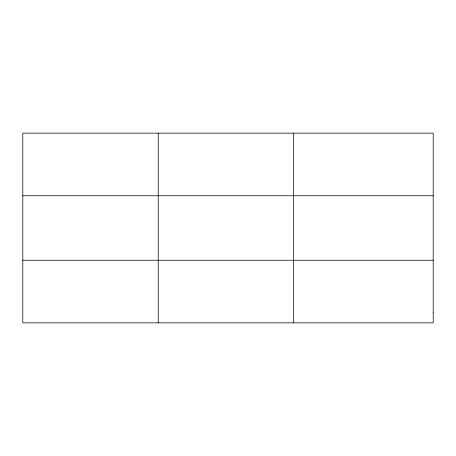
<?xml version="1.0" encoding="UTF-8"?>
<svg xmlns="http://www.w3.org/2000/svg" width="456" height="456" viewBox="0 0 456 456"><rect width="100%" height="100%" fill="white"/><g stroke="black" fill="none" stroke-linecap="round" stroke-linejoin="round"><path stroke-width="0.68" d="M158.232 322.854L158.232 133.146M293.664 322.854L293.664 133.146M22.8 195.749L433.2 195.749M22.8 260.251L433.2 260.251M433.2 312.417L433.2 322.854L22.8 322.854L22.8 133.146L433.2 133.146L433.2 312.417"/></g></svg>
